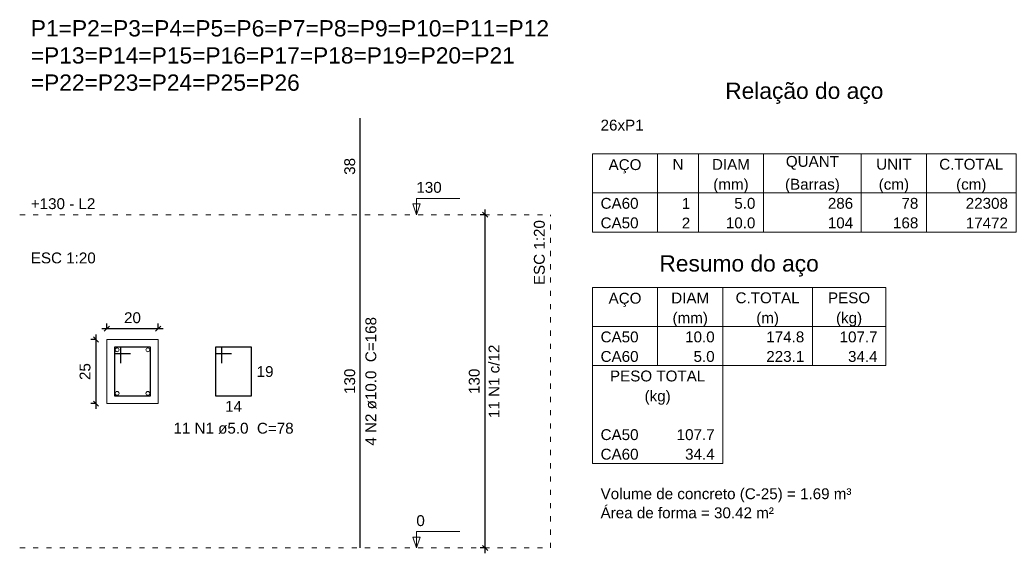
# Model space of a CAD drawing. Header units: millimetres. Extents: x 7 to 580, y -90 to 91.
# Drawn here: x 440.48 to 459.91, y -37.46 to -27.06 of the extents above; entities that cross this region are included whole.
import ezdxf

# ---------------------------------------------------------------- set-up
doc = ezdxf.new("R2010")
doc.units = ezdxf.units.MM
doc.linetypes.add('DOT2', pattern=[3.175, 0, -3.175])
for name, color, linetype, lineweight in [('DT-Barras na forma', 2, 'Continuous', 30), ('DT-Barras no corte', 5, 'Continuous', 5), ('DT-Barras rebatidas', 2, 'Continuous', 30), ('DT-Cotas', 9, 'Continuous', 5), ('DT-Forma', 5, 'Continuous', 5), ('DT-Pontilhado', 9, 'DOT2', 5), ('DT-Relação do aço', 9, 'Continuous', 5), ('DT-Textos', 7, 'Continuous', 5), ('DT-Título', 3, 'Continuous', 20)]:
    doc.layers.add(name, color=color, linetype=linetype, lineweight=lineweight)
doc.styles.add('Arial', font='arial.ttf')
doc.styles.get("Standard").update_dxf_attribs({"font": 'arial.ttf'})
doc.dimstyles.new('UM_20.000000', dxfattribs={"dimtxt": 0.18, "dimasz": 0.1, "dimexe": 0.1, "dimexo": 0.2, "dimgap": 0, "dimtad": 1, "dimtih": 1, "dimtoh": 1, "dimdec": 1, "dimlfac": 20, "dimzin": 0, "dimdsep": 46, "dimtxsty": 'Standard', "dimblk": 'CLOSED', "dimblk1": 'CLOSED', "dimblk2": 'CLOSED', "dimcen": 0.09, "dimdle": 0.1, "dimadec": 1, "dimazin": 2, "dimtfac": 1, "dimtdec": 4, "dimtofl": 0, "dimtmove": 0, "dimatfit": 3, "dimldrblk": 'CLOSED', "dimfxl": 1, "dimtolj": 1, "dimarcsym": 0})

# ---------------------------------------------------------------- blocks, each defined once
blk = doc.blocks.new('_OBLIQUE')
at = {"color": 0, "linetype": 'ByBlock', "lineweight": -2}
blk.add_line((-0.5, -0.5), (0.5, 0.5), dxfattribs=at)
blk = doc.blocks.new('*D453')
at = {"layer": 'Defpoints', "color": 0, "transparency": 16777216}
for p in [(442.177, -33.295), (441.965, -34.545), (442.177, -34.545)]:
    blk.add_point(p, dxfattribs=at)
at = {"layer": 'DT-Cotas', "color": 0, "lineweight": -2, "transparency": 16777216}
for p, q in [((441.965, -33.195), (441.965, -34.645)), ((441.977, -33.295), (441.865, -33.295)), ((441.977, -34.545), (441.865, -34.545))]:
    blk.add_line(p, q, dxfattribs=at)
at = {"layer": 'DT-Cotas', "color": 0, "lineweight": -2, "transparency": 16777216, "xscale": 0.1, "yscale": 0.1, "zscale": 0.1}
for p, rotation in [((441.965, -33.295), 90), ((441.965, -34.545), 270)]:
    blk.add_blockref('_OBLIQUE', p, dxfattribs=dict(at, rotation=rotation))
at = {"layer": 'DT-Cotas', "transparency": 16777216, "insert": (441.753, -33.92), "char_height": 0.2118, "attachment_point": 5, "rotation": 90, "style": 'Arial'}
blk.add_mtext('\\A1;25', dxfattribs=at)
blk = doc.blocks.new('*D454')
at = {"layer": 'Defpoints', "color": 0, "transparency": 16777216}
for p in [(443.177, -33.083), (442.177, -33.295), (443.177, -33.295)]:
    blk.add_point(p, dxfattribs=at)
at = {"layer": 'DT-Cotas', "color": 0, "lineweight": -2, "transparency": 16777216}
for p, q in [((442.177, -33.095), (442.177, -32.983)), ((443.177, -33.095), (443.177, -32.983)), ((442.077, -33.083), (443.277, -33.083))]:
    blk.add_line(p, q, dxfattribs=at)
at = {"layer": 'DT-Cotas', "color": 0, "lineweight": -2, "transparency": 16777216, "xscale": 0.1, "yscale": 0.1, "zscale": 0.1, "rotation": 180}
blk.add_blockref('_OBLIQUE', (442.177, -33.083), dxfattribs=at)
at = {"layer": 'DT-Cotas', "color": 0, "lineweight": -2, "transparency": 16777216, "xscale": 0.1, "yscale": 0.1, "zscale": 0.1}
blk.add_blockref('_OBLIQUE', (443.177, -33.083), dxfattribs=at)
at = {"layer": 'DT-Cotas', "transparency": 16777216, "insert": (442.677, -32.871), "char_height": 0.2118, "attachment_point": 5, "rotation": 0.0057, "style": 'Arial'}
blk.add_mtext('\\A1;20', dxfattribs=at)
blk = doc.blocks.new('*D455')
at = {"layer": 'Defpoints', "color": 0, "transparency": 16777216}
for p in [(449.554, -30.86), (449.766, -30.86), (449.766, -37.36)]:
    blk.add_point(p, dxfattribs=at)
at = {"layer": 'DT-Cotas', "color": 0, "lineweight": -2, "transparency": 16777216}
for p, q in [((449.566, -30.86), (449.454, -30.86)), ((449.554, -37.46), (449.554, -30.76)), ((449.566, -37.36), (449.454, -37.36))]:
    blk.add_line(p, q, dxfattribs=at)
at = {"layer": 'DT-Cotas', "color": 0, "lineweight": -2, "transparency": 16777216, "xscale": 0.1, "yscale": 0.1, "zscale": 0.1}
for p, rotation in [((449.554, -30.86), 90), ((449.554, -37.36), 270)]:
    blk.add_blockref('_OBLIQUE', p, dxfattribs=dict(at, rotation=rotation))
at = {"layer": 'DT-Cotas', "transparency": 16777216, "insert": (449.342, -34.11), "char_height": 0.2118, "attachment_point": 5, "rotation": 90, "style": 'Arial'}
blk.add_mtext('\\A1;130', dxfattribs=at)

msp = doc.modelspace()

# ---------------------------------------------------------------- linework, layer by layer
at = {"layer": 'DT-Barras na forma'}
for p, q in [((442.4517, -33.445), (442.3267, -33.445)), ((442.3267, -33.445), (442.3267, -34.395)), ((443.0267, -33.445), (442.3267, -33.445)), ((442.3267, -33.445), (442.3267, -33.57)), ((442.3267, -33.57), (442.6392, -33.57)), ((442.4517, -33.7575), (442.4517, -33.445)), ((443.0267, -34.395), (443.0267, -33.445)), ((442.3267, -34.395), (443.0267, -34.395))]:
    msp.add_line(p, q, dxfattribs=at)
at = {"layer": 'DT-Barras no corte'}
for centre in [(442.3767, -33.495), (442.9767, -33.495), (442.3767, -34.345), (442.9767, -34.345)]:
    msp.add_circle(centre, 0.0375, dxfattribs=at)
at = {"layer": 'DT-Barras rebatidas'}
for p, q in [((447.1185, -30.8602), (447.1185, -28.9768)), ((447.1185, -37.3602), (447.1185, -30.8602)), ((444.4225, -33.445), (444.2975, -33.445)), ((444.2975, -33.445), (444.2975, -34.395)), ((444.9975, -33.445), (444.2975, -33.445)), ((444.2975, -33.445), (444.2975, -33.57)), ((444.2975, -33.57), (444.61, -33.57)), ((444.4225, -33.7575), (444.4225, -33.445)), ((444.9975, -34.395), (444.9975, -33.445)), ((444.2975, -34.395), (444.9975, -34.395))]:
    msp.add_line(p, q, dxfattribs=at)
at = {"layer": 'DT-Forma'}
msp.add_lwpolyline([(442.1767, -34.545), (442.1767, -33.295), (443.1767, -33.295), (443.1767, -34.545), (442.1767, -34.545)], close=True, dxfattribs=at)
at = {"layer": 'DT-Pontilhado', "ltscale": 0.05}
for p, q in [((440.4823, -30.8602), (450.825, -30.8602)), ((450.825, -37.3602), (450.825, -30.8602)), ((440.4823, -37.3602), (450.825, -37.3602))]:
    msp.add_line(p, q, dxfattribs=at)
at = {"layer": 'DT-Relação do aço', "linetype": 'Continuous'}
for p, q in [((451.6457, -29.6738), (459.9059, -29.6738)), ((451.6457, -29.6738), (451.6457, -30.4363)), ((452.9165, -29.6738), (452.9165, -30.4363)), ((453.7107, -29.6738), (453.7107, -30.4363)), ((454.9815, -29.6738), (454.9815, -30.4363)), ((456.8877, -29.6738), (456.8877, -30.4363)), ((458.1585, -29.6738), (458.1585, -30.4363)), ((459.9059, -29.6738), (459.9059, -30.4363)), ((451.6457, -30.4363), (459.9059, -30.4363)), ((451.6457, -30.4363), (451.6457, -31.1988)), ((452.9165, -30.4363), (452.9165, -31.1988)), ((453.7107, -30.4363), (453.7107, -31.1988)), ((454.9815, -30.4363), (454.9815, -31.1988)), ((456.8877, -30.4363), (456.8877, -31.1988)), ((458.1585, -30.4363), (458.1585, -31.1988)), ((459.9059, -30.4363), (459.9059, -31.1988)), ((451.6457, -31.1988), (459.9059, -31.1988)), ((451.6457, -32.279), (457.3643, -32.279)), ((451.6457, -32.279), (451.6457, -33.0415)), ((452.9165, -32.279), (452.9165, -33.0415)), ((454.1873, -32.279), (454.1873, -33.0415)), ((455.9346, -32.279), (455.9346, -33.0415)), ((457.3643, -32.279), (457.3643, -33.0415)), ((451.6457, -33.0415), (457.3643, -33.0415)), ((451.6457, -33.0415), (451.6457, -33.8039)), ((452.9165, -33.0415), (452.9165, -33.8039)), ((454.1873, -33.0415), (454.1873, -33.8039)), ((455.9346, -33.0415), (455.9346, -33.8039)), ((457.3643, -33.0415), (457.3643, -33.8039)), ((451.6457, -33.8039), (457.3643, -33.8039)), ((451.6457, -33.8039), (451.6457, -34.9477)), ((454.1873, -33.8039), (454.1873, -34.9477)), ((451.6457, -34.9477), (451.6457, -35.7101)), ((454.1873, -34.9477), (454.1873, -35.7101)), ((451.6457, -35.7101), (454.1873, -35.7101))]:
    msp.add_line(p, q, dxfattribs=at)
at = {"layer": 'DT-Textos'}
for points in [[(448.2834, -30.6484), (448.2128, -30.8602), (448.1422, -30.6484), (448.2834, -30.6484)], [(448.2834, -37.1484), (448.2128, -37.3602), (448.1422, -37.1484), (448.2834, -37.1484)]]:
    msp.add_lwpolyline(points, close=True, dxfattribs=at)
for points in [[(448.2128, -30.8602), (448.2128, -30.5425), (449.06, -30.5425)], [(448.2128, -37.3602), (448.2128, -37.0425), (449.06, -37.0425)]]:
    msp.add_lwpolyline(points, dxfattribs=at)

# ---------------------------------------------------------------- texts
at = {"layer": 'DT-Barras na forma', "color": 7, "insert": (449.8359, -34.1102), "char_height": 0.2118, "width": 2.5416, "attachment_point": 8, "rotation": 90.00021, "line_spacing_factor": 0.9, "style": 'Arial'}
msp.add_mtext('11 N1 c/12', dxfattribs=at)
at = {"layer": 'DT-Barras rebatidas', "color": 7, "char_height": 0.2118, "attachment_point": 8, "rotation": 90.00021, "line_spacing_factor": 0.9, "style": 'Arial'}
for s, insert, width in [('38', (447.0212, -29.9185), 0.90832), ('4 N2 ø10.0  C=168', (447.4366, -34.1102), 4.32072), ('130', (447.0212, -34.1102), 1.16248)]:
    msp.add_mtext(s, dxfattribs=dict(at, insert=insert, width=width))
at = {"layer": 'DT-Barras rebatidas', "color": 7, "char_height": 0.2118, "line_spacing_factor": 0.9, "style": 'Arial'}
for s, insert, width, attachment_point in [('19', (445.0976, -33.8141), 0.90832, 1), ('14', (444.6475, -34.4923), 0.90832, 2), ('11 N1 ø5.0  C=78', (444.6475, -35.1363), 4.06656, 8)]:
    msp.add_mtext(s, dxfattribs=dict(at, insert=insert, width=width, attachment_point=attachment_point))
at = {"layer": 'DT-Relação do aço', "color": 7, "line_spacing_factor": 0.9, "style": 'Arial'}
for s, insert, char_height, width, attachment_point in [('Relação do aço', (455.7758, -28.6996), 0.3177, 5.33736, 8), ('26xP1', (451.8045, -29.2227), 0.2118, 1.2708, 7), ('QUANT', (455.9346, -29.9852), 0.2118, 1.2708, 8), ('AÇO', (452.2811, -30.0551), 0.2118, 0.76248, 8), ('N', (453.3136, -29.9852), 0.2118, 0.25416, 8), ('DIAM', (454.3461, -29.9852), 0.2118, 1.01664, 8), ('UNIT', (457.5231, -29.9852), 0.2118, 1.01664, 8), ('C.TOTAL', (459.0322, -29.9852), 0.2118, 1.77912, 8), ('(mm)', (454.3461, -30.4363), 0.2118, 1.01664, 8), ('(Barras)', (455.9346, -30.4363), 0.2118, 2.03328, 8), ('(cm)', (457.5231, -30.4363), 0.2118, 1.01664, 8), ('(cm)', (459.0322, -30.4363), 0.2118, 1.01664, 8), ('CA60', (451.8045, -30.7477), 0.2118, 1.01664, 7), ('1', (453.5519, -30.7477), 0.2118, 0.25416, 9), ('5.0', (454.8227, -30.7477), 0.2118, 0.76248, 9), ('286', (456.7289, -30.7477), 0.2118, 0.76248, 9), ('78', (457.9997, -30.7477), 0.2118, 0.50832, 9), ('22308', (459.747, -30.7477), 0.2118, 1.2708, 9), ('CA50', (451.8045, -31.1289), 0.2118, 1.01664, 7), ('2', (453.5519, -31.1289), 0.2118, 0.25416, 9), ('10.0', (454.8227, -31.1289), 0.2118, 1.01664, 9), ('104', (456.7289, -31.1289), 0.2118, 0.76248, 9), ('168', (457.9997, -31.1289), 0.2118, 0.76248, 9), ('17472', (459.747, -31.1289), 0.2118, 1.2708, 9), ('Resumo do aço', (454.505, -32.0672), 0.3177, 4.95612, 8), ('AÇO', (452.2811, -32.6602), 0.2118, 0.76248, 8), ('DIAM', (453.5519, -32.5903), 0.2118, 1.01664, 8), ('C.TOTAL', (455.061, -32.5903), 0.2118, 1.77912, 8), ('PESO', (456.6495, -32.5903), 0.2118, 1.01664, 8), ('(mm)', (453.5519, -33.0415), 0.2118, 1.01664, 8), ('(m)', (455.061, -33.0415), 0.2118, 0.76248, 8), ('(kg)', (456.6495, -33.0415), 0.2118, 1.01664, 8), ('CA50', (451.8045, -33.3528), 0.2118, 1.01664, 7), ('10.0', (454.0284, -33.3528), 0.2118, 1.01664, 9), ('174.8', (455.7758, -33.3528), 0.2118, 1.2708, 9), ('107.7', (457.2054, -33.3528), 0.2118, 1.2708, 9), ('CA60', (451.8045, -33.734), 0.2118, 1.01664, 7), ('5.0', (454.0284, -33.734), 0.2118, 0.76248, 9), ('223.1', (455.7758, -33.734), 0.2118, 1.2708, 9), ('34.4', (457.2054, -33.734), 0.2118, 1.01664, 9), ('PESO TOTAL', (452.9165, -34.1153), 0.2118, 2.5416, 8), ('(kg)', (452.9165, -34.5664), 0.2118, 1.01664, 8), ('CA50', (451.8045, -35.259), 0.2118, 1.01664, 7), ('107.7', (454.0284, -35.259), 0.2118, 1.2708, 9), ('CA60', (451.8045, -35.6402), 0.2118, 1.01664, 7), ('34.4', (454.0284, -35.6402), 0.2118, 1.01664, 9), ('Volume de concreto (C-25) = 1.69 m³', (451.8045, -36.4726), 0.2118, 8.8956, 7), ('Área de forma = 30.42 m²', (451.8045, -36.784), 0.2118, 6.09984, 7)]:
    msp.add_mtext(s, dxfattribs=dict(at, insert=insert, char_height=char_height, width=width, attachment_point=attachment_point))
at = {"layer": 'DT-Textos', "char_height": 0.2118, "attachment_point": 7, "line_spacing_factor": 0.798, "style": 'Arial'}
for s, insert, width in [('130', (448.2125, -30.4363), 0.76248), ('+130 - L2', (440.6945, -30.7543), 2.28744), ('ESC 1:20', (440.6945, -31.8123), 2.03328), ('0', (448.2125, -36.9363), 0.25416)]:
    msp.add_mtext(s, dxfattribs=dict(at, insert=insert, width=width))
at = {"layer": 'DT-Textos', "insert": (450.7186, -30.9662), "char_height": 0.2118, "width": 2.03328, "attachment_point": 9, "rotation": 90.00021, "line_spacing_factor": 0.798, "style": 'Arial'}
msp.add_mtext('ESC 1:20', dxfattribs=at)
at = {"layer": 'DT-Título', "char_height": 0.3177, "attachment_point": 7, "line_spacing_factor": 0.798, "style": 'Arial'}
for s, insert, width in [('P1=P2=P3=P4=P5=P6=P7=P8=P9=P10=P11=P12', (440.6945, -27.3884), 14.48712), ('=P13=P14=P15=P16=P17=P18=P19=P20=P21', (440.6945, -27.9174), 13.72464), ('=P22=P23=P24=P25=P26', (440.6945, -28.4474), 7.6248)]:
    msp.add_mtext(s, dxfattribs=dict(at, insert=insert, width=width))

# ---------------------------------------------------------------- dimensions: what is measured, and where the dimension line sits
at = {"layer": 'DT-Cotas'}
for base, p1, p2, picture, middle in [((449.5542, -30.8602), (449.766, -37.3602), (449.766, -30.8602), '*D455', (449.3424, -34.1102)), ((441.9649, -34.545), (442.1767, -33.295), (442.1767, -34.545), '*D453', (441.7531, -33.92))]:
    dim = msp.add_linear_dim(base=base, p1=p1, p2=p2, angle=90, dimstyle='UM_20.000000', override={"dimtxt": 0.2118, "dimasz": 0.1, "dimexe": 0.1, "dimexo": 0.2, "dimtad": 1, "dimtih": 0, "dimtoh": 0, "dimdec": 1, "dimlfac": 20, "dimzin": 8, "dimtxsty": 'Arial', "dimblk": 'OBLIQUE', "dimblk1": 'OBLIQUE', "dimblk2": 'OBLIQUE', "dimsah": 1, "dimdle": 0.1, "dimse1": 0, "dimse2": 0, "dimclrt": 256, "dimadec": 1, "dimazin": 3, "dimtmove": 2, "dimldrblk": 'OBLIQUE'}, dxfattribs=at)
    dim.commit()
    dim.dimension.update_dxf_attribs({"geometry": picture, "text_midpoint": middle, "dimtype": 160, "text_rotation": 90})
dim = msp.add_linear_dim(base=(443.1767, -33.0832), p1=(442.1767, -33.295), p2=(443.1767, -33.295), dimstyle='UM_20.000000', override={"dimtxt": 0.2118, "dimasz": 0.1, "dimexe": 0.1, "dimexo": 0.2, "dimtad": 1, "dimtih": 0, "dimtoh": 0, "dimdec": 1, "dimlfac": 20, "dimzin": 8, "dimtxsty": 'Arial', "dimblk": 'OBLIQUE', "dimblk1": 'OBLIQUE', "dimblk2": 'OBLIQUE', "dimsah": 1, "dimdle": 0.1, "dimse1": 0, "dimse2": 0, "dimclrt": 256, "dimadec": 1, "dimazin": 3, "dimtmove": 2, "dimldrblk": 'OBLIQUE'}, dxfattribs=at)
dim.commit()
dim.dimension.update_dxf_attribs({"geometry": '*D454', "text_midpoint": (442.6767, -32.8714), "dimtype": 160, "text_rotation": 0.00573})

doc.saveas('drawing.dxf')
